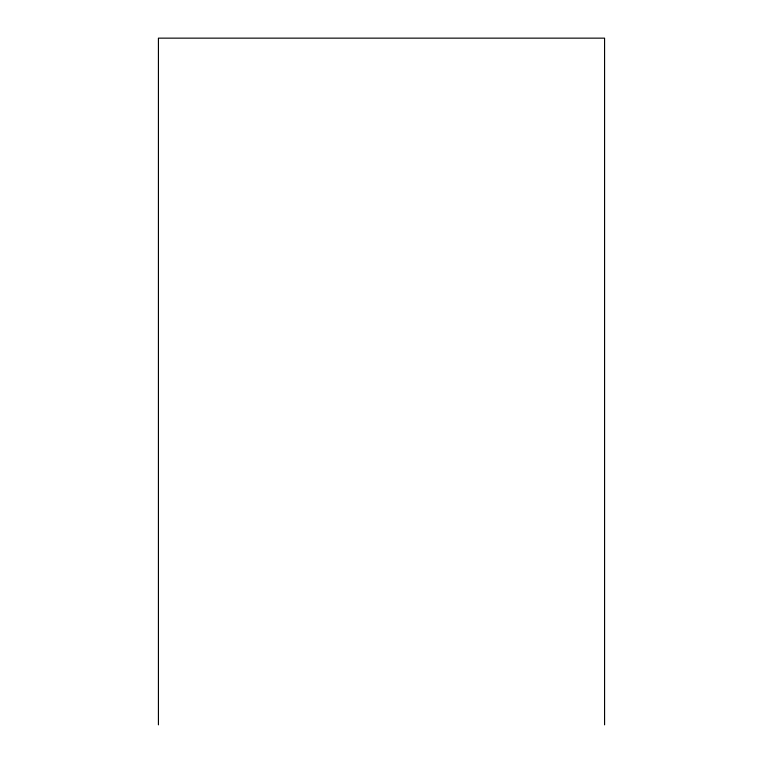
<?xml version="1.0" encoding="UTF-8"?>
<svg xmlns="http://www.w3.org/2000/svg" width="763" height="763" viewBox="0 0 763 763"><rect width="100%" height="100%" fill="white"/><g stroke="black" fill="none" stroke-linecap="round" stroke-linejoin="round"><path stroke-width="1.14" d="M604.573 724.85L604.573 38.15L158.427 38.15L158.427 724.85"/></g></svg>
